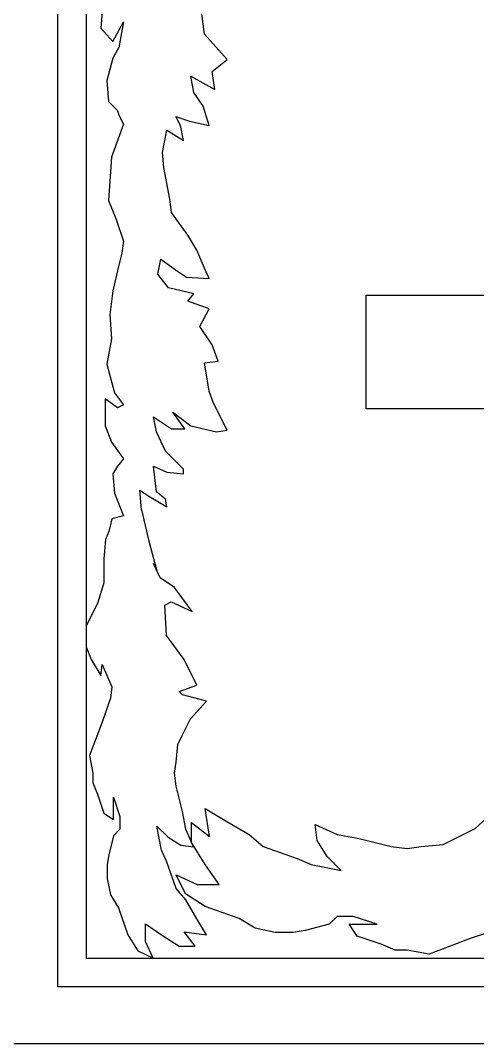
# Model space of a CAD drawing. Header units: millimetres. Extents: x 118878 to 201916, y 10986 to 20993.
# Drawn here: x 179761 to 180002, y 15463 to 16003 of the extents above; entities that cross this region are included whole.
import ezdxf

# ---------------------------------------------------------------- set-up
doc = ezdxf.new("R2010")
doc.units = ezdxf.units.MM
doc.header["$LTSCALE"] = 100
for name, color, linetype in [('2', 2, 'Continuous'), ('3', 3, 'Continuous'), ('4', 4, 'Continuous'), ('bou', 4, 'Continuous'), ('TREE', 83, 'Continuous')]:
    doc.layers.add(name, color=color, linetype=linetype)

# ---------------------------------------------------------------- blocks, each defined once
blk = doc.blocks.new('P____________1')
at = {"color": 0, "linetype": 'Continuous'}
for p, q in [((-1.1826, 0.084), (-1.2035, 0.0761)), ((-1.1487, 0.084), (-1.1826, 0.084)), ((-1.1122, 0.0657), (-1.1487, 0.084)), ((-1.4043, 0.0735), (-1.4225, 0.0657)), ((-1.3886, 0.0735), (-1.4043, 0.0735)), ((-1.3599, 0.0787), (-1.3886, 0.0735)), ((-1.3052, 0.0579), (-1.3599, 0.0787)), ((-1.2035, 0.0761), (-1.2296, 0.0605)), ((-1.4538, 0.0553), (-1.4642, 0.0396)), ((-1.4225, 0.0657), (-1.4538, 0.0553)), ((-1.2661, 0.0448), (-1.3052, 0.0579)), ((-1.2113, 0.0579), (-1.2478, 0.0422)), ((-1.2296, 0.0605), (-1.2113, 0.0579)), ((-1.0784, 0.0553), (-1.1122, 0.0657)), ((-1.0392, 0.0553), (-1.0784, 0.0553)), ((-1.008, 0.0527), (-1.0392, 0.0553)), ((-0.1749, 0.0603), (-0.1969, 0.0408)), ((-0.148, 0.0579), (-0.1749, 0.0603)), ((-1.5868, 0.0448), (-1.6076, 0.0318)), ((-1.5607, 0.0501), (-1.5868, 0.0448)), ((-1.5372, 0.0501), (-1.5607, 0.0501)), ((-1.5216, 0.0475), (-1.5372, 0.0501)), ((-1.4903, 0.0396), (-1.5216, 0.0475)), ((-1.2478, 0.0422), (-1.2661, 0.0448)), ((-0.9949, 0.0475), (-1.008, 0.0527)), ((-0.9741, 0.0422), (-0.9949, 0.0475)), ((-0.9693, 0.0237), (-0.9741, 0.0422)), ((-0.9009, 0.0408), (-0.9327, 0.0383)), ((-0.8887, 0.0334), (-0.9009, 0.0408)), ((-0.8496, 0.0432), (-0.8765, 0.0237)), ((-0.8227, 0.053), (-0.8496, 0.0432)), ((-0.7787, 0.053), (-0.8227, 0.053)), ((-0.7933, 0.0334), (-0.7787, 0.053)), ((-0.7225, 0.0506), (-0.7689, 0.0383)), ((-0.6809, 0.0432), (-0.7225, 0.0506)), ((-0.6418, 0.0457), (-0.6809, 0.0432)), ((-0.6027, 0.0408), (-0.6418, 0.0457)), ((-0.5611, 0.031), (-0.6027, 0.0408)), ((-0.456, 0.0481), (-0.4853, 0.0359)), ((-0.3851, 0.0432), (-0.456, 0.0481)), ((-0.3313, 0.0237), (-0.3851, 0.0432)), ((-0.2947, 0.0481), (-0.3093, 0.0334)), ((-0.2604, 0.0506), (-0.2947, 0.0481)), ((-0.2507, 0.0481), (-0.2604, 0.0506)), ((-0.2238, 0.0408), (-0.2507, 0.0481)), ((-0.2067, 0.031), (-0.2238, 0.0408)), ((-0.1969, 0.0408), (-0.1651, 0.0237)), ((-1.6076, 0.0318), (-1.652, 0.0162)), ((-1.4799, 0.0292), (-1.4903, 0.0396)), ((-1.459, 0.0292), (-1.4799, 0.0292)), ((-1.4642, 0.0396), (-1.4277, 0.0396)), ((-1.4277, 0.0396), (-1.459, 0.0292)), ((-0.9327, 0.0383), (-0.9693, 0.0237)), ((-0.8765, 0.0237), (-0.8887, 0.0334)), ((-0.7885, 0.0237), (-0.7933, 0.0334)), ((-0.7689, 0.0383), (-0.7885, 0.0237)), ((-0.5416, 0.0261), (-0.5611, 0.031)), ((-0.4853, 0.0359), (-0.522, 0.0237)), ((-0.3167, 0.031), (-0.3313, 0.0237)), ((-0.3093, 0.0334), (-0.3167, 0.031)), ((-0.1651, 0.0237), (-0.2067, 0.031)), ((-1.652, 0.0162), (-1.678, 0)), ((-0.522, 0.0237), (-0.5416, 0.0261)), ((-1.678, 0), (-1.69, -0.025)), ((-1.69, -0.025), (-1.6624, -0.0125)), ((-1.6624, -0.0125), (-1.6337, -0.0125)), ((-1.6337, -0.0125), (-1.652, -0.0386)), ((-0.9596, -0.0057), (-1.0106, -0.0177)), ((-0.9596, -0.0057), (-0.9278, -0.0032)), ((-0.9278, -0.0032), (-0.9376, -0.0179)), ((-1.0705, -0.036), (-1.0471, -0.0255)), ((-1.0106, -0.0177), (-1.0588, -0.0308)), ((-0.9376, -0.0179), (-0.9547, -0.0472)), ((-0.9302, -0.0301), (-0.8887, -0.0252)), ((-0.8887, -0.0252), (-0.8985, -0.0472)), ((-0.8325, -0.0301), (-0.808, -0.0252)), ((-0.808, -0.0252), (-0.8276, -0.0546)), ((-1.652, -0.0386), (-1.6702, -0.0673)), ((-1.532, -0.0464), (-1.5138, -0.0386)), ((-1.5138, -0.0386), (-1.4747, -0.0308)), ((-1.4747, -0.0308), (-1.4929, -0.049)), ((-1.0862, -0.0594), (-1.0705, -0.036)), ((-0.9425, -0.0448), (-0.9302, -0.0301)), ((-0.8642, -0.0448), (-0.8325, -0.0301)), ((-0.5978, -0.0497), (-0.5758, -0.0326)), ((-0.5758, -0.0326), (-0.5513, -0.0374)), ((-0.5513, -0.0374), (-0.5709, -0.0643)), ((-0.4022, -0.0423), (-0.3778, -0.0399)), ((-0.3778, -0.0399), (-0.3411, -0.0472)), ((-1.5763, -0.0621), (-1.532, -0.0464)), ((-1.4929, -0.049), (-1.5059, -0.0699)), ((-1.2035, -0.0751), (-1.1644, -0.0464)), ((-1.1644, -0.0464), (-1.1149, -0.0438)), ((-1.1149, -0.0438), (-1.1096, -0.0542)), ((-0.9547, -0.0472), (-0.9425, -0.0448)), ((-0.8985, -0.0472), (-0.9009, -0.0741)), ((-0.8936, -0.0741), (-0.8642, -0.0448)), ((-0.6076, -0.0912), (-0.5978, -0.0497)), ((-0.4756, -0.0546), (-0.4536, -0.0521)), ((-0.4536, -0.0521), (-0.4022, -0.0423)), ((-0.3411, -0.0472), (-0.3582, -0.0741)), ((-1.5946, -0.0777), (-1.5763, -0.0621)), ((-1.4512, -0.0725), (-1.4095, -0.0621)), ((-1.4095, -0.0621), (-1.3886, -0.0594)), ((-1.3886, -0.0594), (-1.3704, -0.0621)), ((-1.3704, -0.0621), (-1.3417, -0.0647)), ((-1.3417, -0.0647), (-1.326, -0.0725)), ((-1.1096, -0.0542), (-1.1253, -0.0881)), ((-1.1253, -0.0881), (-1.0862, -0.0594)), ((-0.8276, -0.0546), (-0.8276, -0.0766)), ((-0.8276, -0.0766), (-0.8007, -0.057)), ((-0.8007, -0.057), (-0.8227, -0.0863)), ((-0.5709, -0.0643), (-0.5807, -0.079)), ((-0.5122, -0.0814), (-0.4756, -0.0546)), ((-0.3338, -0.0692), (-0.3191, -0.0619)), ((-0.3191, -0.0619), (-0.3264, -0.0839)), ((-1.6702, -0.0673), (-1.6702, -0.0933)), ((-1.6702, -0.0933), (-1.6467, -0.0751)), ((-1.6467, -0.0751), (-1.652, -0.1116)), ((-1.6259, -0.0959), (-1.5946, -0.0777)), ((-1.5059, -0.0699), (-1.5086, -0.0907)), ((-1.5086, -0.0907), (-1.4799, -0.0777)), ((-1.4799, -0.0777), (-1.4512, -0.0725)), ((-1.326, -0.0725), (-1.3, -0.0855)), ((-1.2687, -0.1012), (-1.2609, -0.0725)), ((-1.2609, -0.0725), (-1.2556, -0.0673)), ((-1.2556, -0.0673), (-1.2452, -0.0959)), ((-1.2452, -0.0959), (-1.2035, -0.0751)), ((-0.9009, -0.0741), (-0.8936, -0.0741)), ((-0.5807, -0.079), (-0.5831, -0.1157)), ((-0.3582, -0.0741), (-0.3338, -0.0692)), ((-1.3, -0.0855), (-1.2713, -0.1116)), ((-0.8227, -0.0863), (-0.8325, -0.1279)), ((-0.632, -0.1157), (-0.6198, -0.0814)), ((-0.6198, -0.0814), (-0.6076, -0.0912)), ((-0.5367, -0.0961), (-0.5122, -0.0814)), ((-0.3264, -0.0839), (-0.3338, -0.1157)), ((-0.302, -0.1059), (-0.28, -0.0912)), ((-0.28, -0.0912), (-0.2531, -0.0863)), ((-0.2531, -0.0863), (-0.2751, -0.1254)), ((-1.652, -0.1116), (-1.6259, -0.0959)), ((-1.2713, -0.1116), (-1.2687, -0.1012)), ((-0.6907, -0.1206), (-0.6613, -0.101)), ((-0.6613, -0.101), (-0.632, -0.1157)), ((-0.566, -0.1083), (-0.5367, -0.0961)), ((-0.3338, -0.1157), (-0.302, -0.1059)), ((-0.1847, -0.1083), (-0.148, -0.1034)), ((-0.786, -0.123), (-0.7665, -0.1157)), ((-0.7665, -0.1157), (-0.72, -0.1083)), ((-0.72, -0.1083), (-0.7176, -0.1303)), ((-0.5831, -0.1157), (-0.566, -0.1083)), ((-0.2262, -0.145), (-0.1847, -0.1083)), ((-0.8325, -0.1279), (-0.83, -0.145)), ((-0.83, -0.145), (-0.786, -0.123)), ((-0.7176, -0.1303), (-0.6907, -0.1206)), ((-0.2751, -0.1254), (-0.2458, -0.1206)), ((-0.2458, -0.1206), (-0.2262, -0.145))]:
    blk.add_line(p, q, dxfattribs=at)

msp = doc.modelspace()

# ---------------------------------------------------------------- linework, layer by layer
at = {"layer": '2'}
msp.add_lwpolyline([(180063.48, 15797.97), (179943.48, 15797.97), (179943.48, 15857.97), (180063.48, 15857.97)], close=True, dxfattribs=at)
at = {"layer": '3'}
msp.add_lwpolyline([(178915.98, 15462.97), (181915.98, 15462.97), (181915.98, 18462.97), (178915.98, 18462.97)], close=True, dxfattribs=at)
at = {"layer": '4'}
msp.add_lwpolyline([(179795.98, 16572.97), (179795.98, 15507.97), (181165.98, 15507.97), (181165.98, 17592.97), (181180.98, 17592.97), (181180.98, 15492.97), (179780.98, 15492.97), (179780.98, 16572.97)], dxfattribs=at)
at = {"layer": 'bou', "color": 1}
msp.add_lwpolyline([(179780.98, 18192.97), (181180.98, 18192.97), (181180.98, 15492.97), (179780.98, 15492.97)], close=True, dxfattribs=at)

# ---------------------------------------------------------------- block references
at = {"layer": 'TREE', "color": 104}
for p, xscale, yscale, zscale, rotation in [((179823.19, 16055.66), 324.0813828636961, 324.0813828636961, 324.0813828636961, 90), ((180526.33, 15541.9), -404.123909184373, 404.123909184373, 404.123909184373, 180)]:
    msp.add_blockref('P____________1', p, dxfattribs=dict(at, xscale=xscale, yscale=yscale, zscale=zscale, rotation=rotation))

doc.saveas('drawing.dxf')
